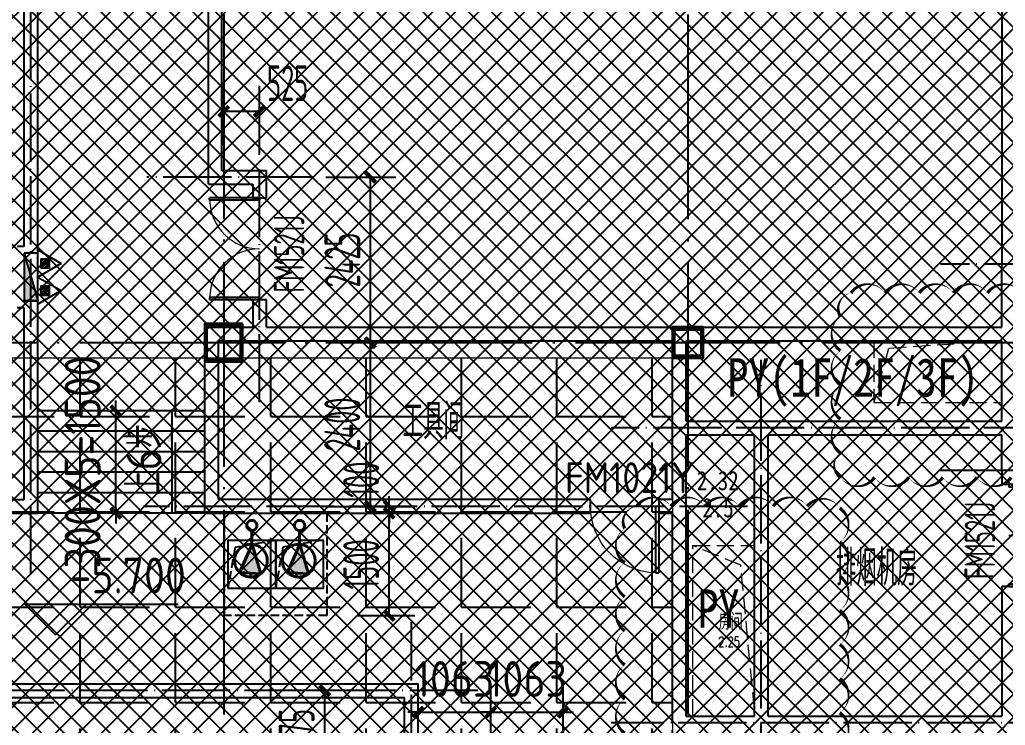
# Model space of a CAD drawing. Extents: x -473190 to 2138458, y -81875 to 2633646.
# Drawn here: x -23486 to -9048, y 113201 to 123544 of the extents above; entities that cross this region are included whole.
import ezdxf

# ---------------------------------------------------------------- set-up
doc = ezdxf.new("R2010")
doc.units = 0
doc.header["$LTSCALE"] = 1000
for name, pattern in [('DASH', [0.35, 0.25, -0.1]), ('DOTE', [2.42, 2, -0.2, 0.02, -0.2]), ('排水', [1.1, 1, -0.1])]:
    doc.linetypes.add(name, pattern=pattern)
for name, color, linetype in [('A-COLUMN', 2, 'Continuous'), ('A-ROOM_NAME', 23, 'Continuous'), ('A-STAIR', 3, 'Continuous'), ('A-WALL', 2, 'Continuous'), ('DIM_ELEV', 3, 'Continuous'), ('DIM_SYMB', 3, 'Continuous'), ('DOOR_FIRE', 4, 'Continuous'), ('DOOR_FIRE_TEXT', 7, 'Continuous'), ('DOTE', 1, 'DOTE'), ('PUB_DIM', 3, 'Continuous'), ('PUB_TEXT', 7, 'Continuous'), ('SPACE', 7, 'Continuous'), ('W-EQUIP_消火栓', 7, 'Continuous'), ('W-EQUIP_灭火器', 7, 'Continuous'), ('WINDOW', 4, 'Continuous'), ('WINDOW_TEXT', 7, 'Continuous'), ('排水', 4, 'Continuous'), ('索引线', 252, 'Continuous'), ('集水坑', 4, 'Continuous'), ('雨棚投影', 147, 'Continuous')]:
    doc.layers.add(name, color=color, linetype=linetype)
for name, color, linetype, lineweight in [('GPS-污水', 2, '排水', 40), ('HOLE', 52, 'Continuous', 15), ('钢柱', 51, 'Continuous', 35)]:
    doc.layers.add(name, color=color, linetype=linetype, lineweight=lineweight)
doc.styles.add('8B2_01', font='simhei.ttf', dxfattribs={"width": 0.8})
doc.styles.add('8B2_02', font='tssdeng.shx', dxfattribs={"width": 0.6, "bigfont": 'TSSDCHN.shx'})
doc.styles.add('_TCH_DIM_T3', font='tssdeng.shx', dxfattribs={"width": 0.564706, "bigfont": '@@@tssdchn.shx'})
doc.styles.add('_TCH_SPACE', font='SIMPLEX', dxfattribs={"height": 5, "bigfont": 'GBCBIG'})
doc.styles.add('_TCH_WINDOW', font='tssdeng.shx', dxfattribs={"width": 0.8, "height": 3.5, "bigfont": 'tssdchn.shx'})
doc.styles.get("Standard").update_dxf_attribs({"font": 'gbenor.shx', "bigfont": 'gbcbig.shx'})
doc.styles.add('STANDARD_T3', font='gbenor.shx', dxfattribs={"bigfont": 'gbcbig.shx'})
doc.dimstyles.new('_TCH_ARCH&&150', dxfattribs={"dimtxt": 525, "dimasz": 150, "dimexe": 375, "dimexo": 450, "dimgap": 150, "dimtad": 1, "dimdec": 0, "dimzin": 0, "dimdsep": 46, "dimtxsty": '_TCH_DIM_T3', "dimblk": 'ARCHTICK', "dimcen": 0.09, "dimclrt": 7, "dimazin": 2, "dimtfac": 1, "dimtdec": 0, "dimtix": 1, "dimtmove": 2, "dimatfit": 3, "dimfxl": 0, "dimtolj": 1, "dimtzin": 0, "dimarcsym": 0})
doc.dimstyles.new('STANDARD&&150', dxfattribs={"dimtxt": 525, "dimasz": 150, "dimexe": 375, "dimexo": 450, "dimgap": 225, "dimtad": 1, "dimdec": 0, "dimzin": 0, "dimdsep": 46, "dimtxsty": 'STANDARD_T3', "dimblk": 'ARCHTICK', "dimcen": 0.09, "dimadec": 0, "dimazin": 0, "dimtfac": 1, "dimtdec": 0, "dimtix": 1, "dimtmove": 2, "dimatfit": 3, "dimfxl": 0, "dimtolj": 1, "dimtzin": 0, "dimarcsym": 0})

# ---------------------------------------------------------------- blocks, each defined once
blk = doc.blocks.new('$SB01_1')
h = blk.add_hatch(color=256)
h.dxf.hatch_style = 1
h.paths.add_polyline_path([(-0.381, -0.323), (0.5, 0), (-0.381, 0.323)])
h.paths.add_polyline_path([(0, 0), (0.002, 0), (0.002, 0.001), (0, 0.001)], flags=24)
h.paths.add_polyline_path([(0, -0.002), (0.003, -0.002), (0.003, -0.001), (0, -0.001)], flags=24)
h.paths.add_polyline_path([(0, -0.003), (0.003, -0.003), (0.003, -0.002), (0, -0.002)], flags=24)
for p, q in [((0.5, 0), (-0.381, 0.323)), ((-0.381, 0.323), (-0.381, -0.323)), ((0.5, 0), (-0.381, -0.323))]:
    blk.add_line(p, q)
blk.add_circle((0, 0), 0.5)
at = {"flags": 1}
for tag, p in [('UNIT', (0, 0)), ('SPEC', (0, -0.002)), ('WHAT', (0, -0.003))]:
    blk.add_attdef(tag, p, '', height=0.001, dxfattribs=at)
blk = doc.blocks.new('人防集水坑')
at = {"layer": 'GPS-污水', "linetype": '排水'}
for p, q in [((307486, 701151), (307284, 701151)), ((307486, 700451), (307284, 700451))]:
    blk.add_line(p, q, dxfattribs=at)
for centre in [(307561, 701151), (307561, 700451)]:
    blk.add_circle(centre, 75, dxfattribs=at)
at = {"layer": '集水坑', "linetype": 'DASH', "ltscale": 0.5}
blk.add_lwpolyline([(306241, 700051), (306241, 701551), (307741, 701551), (307741, 700051)], close=True, dxfattribs=at)
at = {"layer": '集水坑', "linetype": 'Continuous', "ltscale": 0.5}
for points in [[(306641, 701501), (306641, 700801), (307341, 700801), (307341, 701501)], [(306641, 700801), (306641, 700101), (307341, 700101), (307341, 700801)]]:
    blk.add_lwpolyline(points, close=True, dxfattribs=at)
at = {"layer": '集水坑', "linetype": 'DASH', "ltscale": 0.5}
for points in [[(307341, 700801), (307237, 701397), (306641, 701501)], [(307347, 700101), (307243, 700697), (306647, 700801)]]:
    blk.add_lwpolyline(points, dxfattribs=at)
at = {"layer": 'GPS-污水', "linetype": '排水', "xscale": -480.0000000000002, "yscale": 480.0000000000002, "zscale": 480.0000000000002, "rotation": 176.2535374729293}
for p in [(307045, 701164, 0), (307045, 700464, 0)]:
    blk.add_blockref('$SB01_1', p, dxfattribs=at)
blk = doc.blocks.new('_ArchTick')
at = {"color": 0, "linetype": 'ByBlock', "const_width": 0.4}
blk.add_lwpolyline([(-0.5, -0.5), (0.5, 0.5)], dxfattribs=at)
blk = doc.blocks.new('*D5316')
at = {"layer": 'Defpoints', "color": 0, "transparency": 16777216}
for p in [(70496, -70918), (71409, -70918), (70496, -72418)]:
    blk.add_point(p, dxfattribs=at)
at = {"layer": 'PUB_DIM', "color": 0, "lineweight": -2, "transparency": 16777216}
for p, q in [((70946, -70918), (71784, -70918)), ((71409, -72418), (71409, -70918)), ((70946, -72418), (71784, -72418))]:
    blk.add_line(p, q, dxfattribs=at)
at = {"layer": 'PUB_DIM', "color": 0, "lineweight": -2, "transparency": 16777216, "xscale": 150, "yscale": 150, "zscale": 150}
for p, rotation in [((71409, -70918), 90), ((71409, -72418), 270)]:
    blk.add_blockref('_ArchTick', p, dxfattribs=dict(at, rotation=rotation))
at = {"layer": 'PUB_DIM', "color": 7, "transparency": 16777216, "insert": (70997, -71668), "char_height": 525, "attachment_point": 5, "rotation": 90, "style": '_TCH_DIM_T3'}
blk.add_mtext('\\A1;1500', dxfattribs=at)
blk = doc.blocks.new('*D5317')
at = {"layer": 'Defpoints', "color": 0, "transparency": 16777216}
for p in [(70496, -70818), (71409, -70818), (70496, -70918)]:
    blk.add_point(p, dxfattribs=at)
at = {"layer": 'PUB_DIM', "color": 0, "lineweight": -2, "transparency": 16777216}
for p, q in [((71409, -70818), (71409, -70668)), ((70946, -70818), (71784, -70818)), ((71409, -70918), (71409, -70818)), ((70946, -70918), (71784, -70918)), ((71409, -70918), (71409, -71068))]:
    blk.add_line(p, q, dxfattribs=at)
at = {"layer": 'PUB_DIM', "color": 0, "lineweight": -2, "transparency": 16777216, "xscale": 150, "yscale": 150, "zscale": 150}
for p, rotation in [((71409, -70818), 270), ((71409, -70918), 90)]:
    blk.add_blockref('_ArchTick', p, dxfattribs=dict(at, rotation=rotation))
at = {"layer": 'PUB_DIM', "color": 7, "transparency": 16777216, "insert": (70997, -70426), "char_height": 525, "attachment_point": 5, "rotation": 90, "style": '_TCH_DIM_T3'}
blk.add_mtext('\\A1;100', dxfattribs=at)
blk = doc.blocks.new('A$C00330F2E')
at = {"layer": '钢柱', "color": 4, "lineweight": 35}
for points in [[(33925, -36050), (33375, -36050), (33375, -36600), (33925, -36600)], [(33895, -36570), (33405, -36570), (33405, -36080), (33895, -36080)], [(40675, -36100), (40225, -36100), (40225, -36550), (40675, -36550)], [(40645, -36520), (40255, -36520), (40255, -36130), (40645, -36130)]]:
    blk.add_lwpolyline(points, close=True, dxfattribs=at)
blk = doc.blocks.new('A$C4F5A101F')
at = {"layer": 'DOTE', "color": 16, "linetype": 'DOTE', "ltscale": 1.5}
for p, q in [((-223139.7, 16373.7), (-223139.7, -213765.2)), ((-216339.7, 16373.7), (-216339.7, -213765.2)), ((-297848.4, -39257.4), (-173939.7, -39257.4))]:
    blk.add_line(p, q, dxfattribs=at)
blk = doc.blocks.new('*D5499')
at = {"layer": 'Defpoints', "color": 0, "transparency": 16777216}
for p in [(35573, -19875), (36674, -19875), (35573, -22300)]:
    blk.add_point(p, dxfattribs=at)
at = {"layer": 'PUB_DIM', "color": 0, "lineweight": -2, "transparency": 16777216}
for p, q in [((36023, -19875), (37049, -19875)), ((36674, -22300), (36674, -19875)), ((36023, -22300), (37049, -22300))]:
    blk.add_line(p, q, dxfattribs=at)
at = {"layer": 'PUB_DIM', "color": 0, "lineweight": -2, "transparency": 16777216, "xscale": 150, "yscale": 150, "zscale": 150}
for p, rotation in [((36674, -19875), 90), ((36674, -22300), 270)]:
    blk.add_blockref('_ArchTick', p, dxfattribs=dict(at, rotation=rotation))
at = {"layer": 'PUB_DIM', "color": 7, "transparency": 16777216, "insert": (36262, -21088), "char_height": 525, "attachment_point": 5, "rotation": 90, "style": '_TCH_DIM_T3'}
blk.add_mtext('\\A1;2425', dxfattribs=at)
blk = doc.blocks.new('*D5500')
at = {"layer": 'Defpoints', "color": 0, "transparency": 16777216}
for p in [(35573, -22300), (36674, -22300), (35573, -24700)]:
    blk.add_point(p, dxfattribs=at)
at = {"layer": 'PUB_DIM', "color": 0, "lineweight": -2, "transparency": 16777216}
for p, q in [((36023, -22300), (37049, -22300)), ((36674, -24700), (36674, -22300)), ((36023, -24700), (37049, -24700))]:
    blk.add_line(p, q, dxfattribs=at)
at = {"layer": 'PUB_DIM', "color": 0, "lineweight": -2, "transparency": 16777216, "xscale": 150, "yscale": 150, "zscale": 150}
for p, rotation in [((36674, -22300), 90), ((36674, -24700), 270)]:
    blk.add_blockref('_ArchTick', p, dxfattribs=dict(at, rotation=rotation))
at = {"layer": 'PUB_DIM', "color": 7, "transparency": 16777216, "insert": (36262, -23500), "char_height": 525, "attachment_point": 5, "rotation": 90, "style": '_TCH_DIM_T3'}
blk.add_mtext('\\A1;2400', dxfattribs=at)
blk = doc.blocks.new('*D5501')
at = {"layer": 'Defpoints', "color": 0, "transparency": 16777216}
for p in [(35050, -18909), (34525, -19863), (35050, -19863)]:
    blk.add_point(p, dxfattribs=at)
at = {"layer": 'PUB_DIM', "color": 0, "lineweight": -2, "transparency": 16777216}
for p, q in [((34525, -19413), (34525, -18534)), ((35050, -19413), (35050, -18534)), ((34525, -18909), (35050, -18909))]:
    blk.add_line(p, q, dxfattribs=at)
at = {"layer": 'PUB_DIM', "color": 0, "lineweight": -2, "transparency": 16777216, "xscale": 150, "yscale": 150, "zscale": 150, "rotation": 180}
blk.add_blockref('_ArchTick', (34525, -18909), dxfattribs=at)
at = {"layer": 'PUB_DIM', "color": 0, "lineweight": -2, "transparency": 16777216, "xscale": 150, "yscale": 150, "zscale": 150}
blk.add_blockref('_ArchTick', (35050, -18909), dxfattribs=at)
at = {"layer": 'PUB_DIM', "color": 7, "transparency": 16777216, "insert": (35462, -18497), "char_height": 525, "attachment_point": 5, "style": '_TCH_DIM_T3'}
blk.add_mtext('\\A1;525', dxfattribs=at)
blk = doc.blocks.new('*D5506')
at = {"layer": 'Defpoints', "color": 0, "transparency": 16777216}
for p in [(36005, -27400), (36991, -27400), (36991, -28675)]:
    blk.add_point(p, dxfattribs=at)
at = {"layer": 'PUB_DIM', "color": 0, "lineweight": -2, "transparency": 16777216}
for p, q in [((36541, -27400), (35630, -27400)), ((36005, -28675), (36005, -27400)), ((36541, -28675), (35630, -28675))]:
    blk.add_line(p, q, dxfattribs=at)
at = {"layer": 'PUB_DIM', "color": 0, "lineweight": -2, "transparency": 16777216, "xscale": 150, "yscale": 150, "zscale": 150}
for p, rotation in [((36005, -27400), 90), ((36005, -28675), 270)]:
    blk.add_blockref('_ArchTick', p, dxfattribs=dict(at, rotation=rotation))
at = {"layer": 'PUB_DIM', "color": 7, "transparency": 16777216, "insert": (35593, -28038), "char_height": 525, "attachment_point": 5, "rotation": 90, "style": '_TCH_DIM_T3'}
blk.add_mtext('\\A1;1275', dxfattribs=at)
blk = doc.blocks.new('$TwtSys$00000434')
for p, q in [((-0.5, 0.5), (-0.5, -0.5)), ((-0.5, -0.5), (0.5, 0.5)), ((0.5, 0.5), (-0.5, 0.5)), ((0.5, -0.5), (0.5, 0.5)), ((-0.5, -0.5), (0.5, -0.5))]:
    blk.add_line(p, q)
blk.add_solid([(0.5, -0.5), (0.5, 0.5), (-0.5, -0.5)])
blk = doc.blocks.new('$TwtSys$00000546')
h = blk.add_hatch()
h.set_pattern_fill('ANSI31', color=256, scale=200, style=0)
h.set_pattern_definition([(45, (-38543.802, -6670.83), (-17.67767, 17.67767), [])])
h.paths.add_polyline_path([(-65, 174), (65, 174), (65, 44), (-65, 44)])
for points in [[(0, 344), (-198, 0), (198, 0)], [(-65, 174), (65, 174), (65, 44), (-65, 44)]]:
    blk.add_lwpolyline(points, close=True)
blk = doc.blocks.new('zzzzzzzzzzzzzzzz')
at = {"layer": 'A-COLUMN'}
for p, q in [((-38134, -210985), (-38684, -210985)), ((-38684, -210985), (-38684, -211535)), ((-38134, -211535), (-38134, -210985)), ((-31384, -211035), (-31834, -211035)), ((-31834, -211035), (-31834, -211485)), ((-31384, -211485), (-31384, -211035)), ((-31834, -211485), (-31384, -211485)), ((-38684, -211535), (-38134, -211535))]:
    blk.add_line(p, q, dxfattribs=at)
blk.add_blockref('A$C00330F2E', (-72059, -174935))
blk = doc.blocks.new('A$C11751E51')
for points in [[(-75442.4, 91479.7, 0, 50, 0.5205671), (-75942.4, 91479.7, 0, 50, 0.5205671), (-76442.4, 91479.7, 0, 50, 0.5205671), (-76942.4, 91479.7, 0, 50, 0.5205671), (-77442.4, 91479.7, 0, 50, 0.5205671), (-77942.4, 91479.7, 0, 50, 0.5205671), (-78096.6, 91133.9, 0, 50, 0.5205671), (-78096.6, 90633.9, 0, 50, 0.5205671), (-78096.6, 90133.9, 0, 50, 0.5205671), (-78096.6, 89633.9, 0, 50, 0.5205671), (-78096.6, 89133.9, 0, 50, 0.5205671), (-78096.6, 88777.4, 0, 50, 0.5205671), (-77596.6, 88777.4, 0, 50, 0.5205671), (-77096.6, 88777.4, 0, 50, 0.5205671), (-76596.6, 88777.4, 0, 50, 0.5205671), (-76096.6, 88777.4, 0, 50, 0.5205671), (-75596.6, 88777.4, 0, 50, 0.5205671)], [(-78106.5, 84827.4, 0, 50, 0.5205671), (-78106.5, 85327.4, 0, 50, 0.5205671), (-78106.5, 85827.4, 0, 50, 0.5205671), (-78106.5, 86327.4, 0, 50, 0.5205671), (-78106.5, 86827.4, 0, 50, 0.5205671), (-78106.5, 87327.4, 0, 50, 0.5205671), (-78106.5, 87827.4, 0, 50, 0.5205671), (-78106.5, 88327.4, 0, 50, 0.5205671), (-78581.5, 88352.4, 0, 50, 0.5205671), (-79081.5, 88352.4, 0, 50, 0.5205671), (-79581.5, 88352.4, 0, 50, 0.5205671), (-80081.5, 88352.4, 0, 50, 0.5205671), (-80581.5, 88352.4, 0, 50, 0.5205671), (-81081.5, 88352.4, 0, 50, 0.5205671), (-81256.5, 88027.4, 0, 50, 0.5205671), (-81256.5, 87527.4, 0, 50, 0.5205671), (-81256.5, 87027.4, 0, 50, 0.5205671), (-81256.5, 86527.4, 0, 50, 0.5205671), (-81256.5, 86027.4, 0, 50, 0.5205671), (-81256.5, 85527.4, 0, 50, 0.5205671), (-81256.5, 85027.4, 0, 50, 0.5205671)]]:
    blk.add_lwpolyline(points, format="xyseb")
at = {"layer": 'HOLE', "linetype": 'DASH'}
for points in [[(-77606.5, 89877.4), (-75731.5, 89877.4), (-75731.5, 90777.4), (-77606.5, 90777.4)], [(-75731.5, 90777.4), (-77392, 90667.7), (-77606.5, 89877.4)], [(-77606.5, 90777.4), (-77606.5, 89877.4)], [(-79357.7, 85377.4), (-79555.6, 87489.3), (-80256.5, 87777.4)]]:
    blk.add_lwpolyline(points, dxfattribs=at)
blk.add_lwpolyline([(-79356.5, 87777.4), (-79357.7, 85277.4), (-80257.7, 85277.4), (-80256.5, 87777.4)], close=True, dxfattribs=at)
at = {"layer": 'SPACE', "style": '_TCH_SPACE'}
blk.add_text('房间', height=241.13, dxfattribs=at).set_placement((-79877.5, 86542))
at = {"layer": 'SPACE', "style": '_TCH_SPACE', "width": 0.705882}
blk.add_text('2.25', height=148.75, dxfattribs=at).set_placement((-79884.6, 86292.6))
blk = doc.blocks.new('ADFASDF')
h = blk.add_hatch()
h.set_pattern_fill('ANSI37', color=8, scale=150)
h.set_pattern_definition([(45, (0, 0), (-168.3798, 168.3798), []), (135, (0, 0), (-168.3798, -168.3798), [])])
h.paths.add_polyline_path([(521397, 239186), (521397, 224886), (539697, 224886), (539697, 169261), (524947, 169261), (524947, 171211), (527822, 171211), (527922, 176611), (501318, 176611), (501125, 109884), (530547, 109887), (530547, 107449), (538188, 100503), (536147, 98236), (540086, 94690), (517812, 69953), (517812, 59790), (482108, 20136), (405247, 20136), (405247, 26086), (391997, 40436), (391997, 64736), (399997, 64738), (399997, 239186), (409022, 239186)])
blk = doc.blocks.new('*D3538')
at = {"layer": 'Defpoints', "color": 0, "transparency": 16777216}
for p in [(-16585, 113392), (-17648, 112080), (-16585, 112080)]:
    blk.add_point(p, dxfattribs=at)
at = {"layer": 'PUB_DIM', "color": 0, "lineweight": -2, "transparency": 16777216}
for p, q in [((-17648, 112530), (-17648, 113767)), ((-16585, 112530), (-16585, 113767)), ((-17648, 113392), (-17798, 113392)), ((-17648, 113392), (-16585, 113392)), ((-16585, 113392), (-16435, 113392))]:
    blk.add_line(p, q, dxfattribs=at)
at = {"layer": 'PUB_DIM', "color": 0, "lineweight": -2, "transparency": 16777216, "xscale": 150, "yscale": 150, "zscale": 150}
blk.add_blockref('_ArchTick', (-17648, 113392), dxfattribs=at)
at = {"layer": 'PUB_DIM', "color": 0, "lineweight": -2, "transparency": 16777216, "xscale": 150, "yscale": 150, "zscale": 150, "rotation": 180}
blk.add_blockref('_ArchTick', (-16585, 113392), dxfattribs=at)
at = {"layer": 'PUB_DIM', "color": 0, "transparency": 16777216, "insert": (-17116, 113880), "char_height": 525, "attachment_point": 5, "style": 'STANDARD_T3'}
blk.add_mtext('\\A1;1063', dxfattribs=at)
blk = doc.blocks.new('*D3539')
at = {"layer": 'Defpoints', "color": 0, "transparency": 16777216}
for p in [(-15523, 113392), (-16585, 112080), (-15523, 112080)]:
    blk.add_point(p, dxfattribs=at)
at = {"layer": 'PUB_DIM', "color": 0, "lineweight": -2, "transparency": 16777216}
for p, q in [((-16585, 112530), (-16585, 113767)), ((-15523, 112530), (-15523, 113767)), ((-16585, 113392), (-16735, 113392)), ((-16585, 113392), (-15523, 113392)), ((-15523, 113392), (-15373, 113392))]:
    blk.add_line(p, q, dxfattribs=at)
at = {"layer": 'PUB_DIM', "color": 0, "lineweight": -2, "transparency": 16777216, "xscale": 150, "yscale": 150, "zscale": 150}
blk.add_blockref('_ArchTick', (-16585, 113392), dxfattribs=at)
at = {"layer": 'PUB_DIM', "color": 0, "lineweight": -2, "transparency": 16777216, "xscale": 150, "yscale": 150, "zscale": 150, "rotation": 180}
blk.add_blockref('_ArchTick', (-15523, 113392), dxfattribs=at)
at = {"layer": 'PUB_DIM', "color": 0, "transparency": 16777216, "insert": (-16054, 113880), "char_height": 525, "attachment_point": 5, "style": 'STANDARD_T3'}
blk.add_mtext('\\A1;1063', dxfattribs=at)
blk = doc.blocks.new('*D3551')
at = {"layer": 'Defpoints', "color": 0, "transparency": 16777216}
for p in [(-22077, 117811), (-21117, 117811), (-21117, 116311)]:
    blk.add_point(p, dxfattribs=at)
at = {"layer": 'PUB_DIM', "color": 0, "lineweight": -2, "transparency": 16777216}
for p, q in [((-22077, 117811), (-22077, 117961)), ((-21567, 117811), (-22452, 117811)), ((-22077, 116311), (-22077, 117811)), ((-21567, 116311), (-22452, 116311)), ((-22077, 116311), (-22077, 116161))]:
    blk.add_line(p, q, dxfattribs=at)
at = {"layer": 'PUB_DIM', "color": 0, "lineweight": -2, "transparency": 16777216, "xscale": 150, "yscale": 150, "zscale": 150}
for p, rotation in [((-22077, 117811), 270), ((-22077, 116311), 90)]:
    blk.add_blockref('_ArchTick', p, dxfattribs=dict(at, rotation=rotation))
at = {"layer": 'PUB_DIM', "color": 0, "transparency": 16777216, "insert": (-22564, 117061), "char_height": 525, "attachment_point": 5, "rotation": 90, "style": 'STANDARD_T3'}
blk.add_mtext('\\A1;300X5=1500', dxfattribs=at)
blk = doc.blocks.new('$DorLib2D$00000002')
for p, q in [((-0.5, 0), (-0.5, 0.4875)), ((-0.475, 0.4875), (-0.5, 0.4875)), ((-0.475, 0), (-0.475, 0.4875)), ((0.475, 0), (0.475, 0.4875)), ((0.475, 0.4875), (0.5, 0.4875)), ((0.5, 0), (0.5, 0.4875)), ((-0.5, 0), (-0.475, 0)), ((0.5, 0), (0.475, 0))]:
    blk.add_line(p, q)
at = {"lineweight": 13}
for centre, start, end in [((-0.4875, 0), 0, 88.53072), ((0.4875, 0), 91.46928, 180)]:
    blk.add_arc(centre, 0.4875, start, end, dxfattribs=at)
blk = doc.blocks.new('$DorLib2D$00000001')
for p, q in [((0.45, 0.975), (0.5, 0.975)), ((0.45, 0), (0.45, 0.975)), ((0.5, 0), (0.5, 0.975)), ((0.5, 0), (0.45, 0))]:
    blk.add_line(p, q)
at = {"lineweight": 13}
blk.add_arc((0.475, 0), 0.975, 91.4693, 180, dxfattribs=at)
blk = doc.blocks.new('A$C3672542B')
at = {"layer": '排水', "color": 3, "linetype": 'DASH'}
for points in [[(68111.3, -73302.8, 0, 0, 0), (68467.2, -72946.8, 160, 0, 0), (68891.5, -72522.6, 0, 0, 0)], [(71380.4, -73302.8, 0, 0, 0), (71024.5, -72946.8, 160, 0, 0), (70600.2, -72522.6, 0, 0, 0)]]:
    blk.add_lwpolyline(points, format="xyseb", dxfattribs=at)
at = {"layer": '集水坑', "linetype": 'Continuous', "rotation": 90}
blk.add_blockref('人防集水坑', (770546.6, -378659.3), dxfattribs=at)
at = {"layer": 'PUB_DIM'}
dim = blk.add_linear_dim(base=(71409.2, -70818.2), p1=(70495.9, -70918.2), p2=(70495.9, -70818.2), angle=90, dimstyle='_TCH_ARCH&&150', dxfattribs=at)
dim.commit()
dim.dimension.update_dxf_attribs({"geometry": '*D5317', "text_midpoint": (70996.7, -70425.9), "dimtype": 161})
dim = blk.add_aligned_dim(p1=(70495.9, -72418.2), p2=(70495.9, -70918.2), distance=-913.3, dimstyle='_TCH_ARCH&&150', dxfattribs=at)
dim.commit()
dim.dimension.update_dxf_attribs({"geometry": '*D5316', "text_midpoint": (70996.7, -71668.2)})
blk = doc.blocks.new('A$C2B5B1B2C')
at = {"layer": 'DOTE', "linetype": 'DOTE', "ltscale": 0.5}
for p, q in [((31700, -25700), (31700, -3500)), ((35050, -23175), (35050, -18875)), ((35850, -19875), (33400, -19875)), ((51500, -21150), (45025, -21150)), ((42399.6, -28875), (42399.6, -22550)), ((51500, -23550), (40200, -23550)), ((42200, -24700), (33350, -24700)), ((37275, -29675), (37275, -26400)), ((38250, -27400), (18014.5, -27400)), ((47025, -27875), (40200, -27875))]:
    blk.add_line(p, q, dxfattribs=at)
at = {"layer": 'DOTE'}
blk.add_line((51500, -24175), (45025, -24175), dxfattribs=at)
at = {"layer": 'PUB_DIM'}
dim = blk.add_linear_dim(base=(35050, -18909.3), p1=(34525, -19863.4), p2=(35050, -19863.4), angle=0, dimstyle='_TCH_ARCH&&150', dxfattribs=at)
dim.commit()
dim.dimension.update_dxf_attribs({"geometry": '*D5501', "text_midpoint": (35461.7, -18496.8), "dimtype": 161})
for p1, p2, distance, picture, middle in [((35573.5, -22300), (35573.5, -19875), -1100.6, '*D5499', (36261.6, -21087.5)), ((35573.5, -24700), (35573.5, -22300), -1100.6, '*D5500', (36261.6, -23500)), ((36991.2, -28675), (36991.2, -27400), 985.9, '*D5506', (35592.8, -28037.5))]:
    dim = blk.add_aligned_dim(p1=p1, p2=p2, distance=distance, dimstyle='_TCH_ARCH&&150', dxfattribs=at)
    dim.commit()
    dim.dimension.update_dxf_attribs({"geometry": picture, "text_midpoint": middle})

msp = doc.modelspace()

# ---------------------------------------------------------------- hatches: boundary and pattern name
h = msp.add_hatch()
h.set_pattern_fill('ANGLE', color=252, scale=400)
h.set_pattern_definition([(0, (17910.9, 330071), (0, 1397), [1016, -381]), (90, (17910.9, 330071), (-1397, 9e-14), [1016, -381])])
h.paths.add_polyline_path([(-13922.7, 101035.6), (-36072.7, 101035.6), (-36072.7, 118585.6), (-13922.7, 118585.6)])
at = {"layer": 'DIM_SYMB'}
msp.add_hatch(color=256, dxfattribs=at).paths.add_polyline_path([(-21253.2, 117810.6), (-21253.2, 117360.6), (-21313.2, 117360.6)])

# ---------------------------------------------------------------- linework, layer by layer
at = {"layer": 'A-STAIR'}
for points in [[(-20772.7, 117810.6), (-23222.7, 117810.6)], [(-20772.7, 117510.6), (-23222.7, 117510.6)], [(-20772.7, 117210.6), (-23222.7, 117210.6)], [(-20772.7, 116910.6), (-23222.7, 116910.6)], [(-20772.7, 116610.6), (-23222.7, 116610.6)], [(-20772.7, 116310.6), (-23222.7, 116310.6)]]:
    msp.add_lwpolyline(points, dxfattribs=at)
at = {"layer": 'A-WALL'}
for p, q in [((-23422.7, 120222.2), (-23422.7, 133810.6)), ((-23222.7, 120122.2), (-23222.7, 133710.6)), ((-9097.8, 131410.6), (-9097.8, 119935.6)), ((-20722.7, 121135.6), (-20722.7, 127860.6)), ((-20522.7, 121335.6), (-20522.7, 127860.6)), ((-20522.7, 121335.6), (-19872.7, 121335.6)), ((-19872.7, 120935.6), (-19872.7, 121335.6)), ((-20722.7, 121135.6), (-20072.7, 121135.6)), ((-20072.7, 121135.6), (-20072.7, 120935.6)), ((-20072.7, 120935.6), (-19872.7, 120935.6)), ((-23422.7, 120222.2), (-23522.7, 120222.2)), ((-23422.7, 120122.2), (-23422.7, 119422.2)), ((-23222.7, 120122.2), (-23422.7, 120122.2)), ((-9097.8, 119035.6), (-9097.8, 119935.6)), ((-23222.7, 119422.2), (-23422.7, 119422.2)), ((-23222.7, 116310.6), (-23222.7, 119422.2)), ((-19872.7, 119435.6), (-20072.7, 119435.6)), ((-20072.7, 119435.6), (-20072.7, 119035.6)), ((-19872.7, 119035.6), (-19872.7, 119435.6)), ((-23422.7, 119322.2), (-23522.7, 119322.2)), ((-23422.7, 116510.6), (-23422.7, 119322.2)), ((-20772.7, 119035.6), (-20072.7, 119035.6)), ((-20772.7, 116310.6), (-20772.7, 119035.6)), ((-19872.7, 119035.6), (-13822.7, 119035.6)), ((-13822.7, 119035.6), (-9097.8, 119035.6)), ((-20572.7, 118835.6), (-19972.7, 118835.6)), ((-20572.7, 116510.6), (-20572.7, 118835.6)), ((-19972.7, 118835.6), (-13922.7, 118835.6)), ((-13922.7, 117560.6), (-13922.7, 118835.6)), ((-13722.7, 117660.6), (-13722.7, 118835.6)), ((-13722.7, 118835.6), (-9097.8, 118835.6)), ((-9097.8, 117660.6), (-9097.8, 118835.6)), ((-13922.7, 116510.6), (-13922.7, 117560.6)), ((-13722.7, 117660.6), (-12623.1, 117660.6)), ((-12623.1, 117660.6), (-9097.8, 117660.6)), ((-13722.7, 117460.6), (-12723.1, 117460.6)), ((-13722.7, 116410.6), (-13722.7, 117460.6)), ((-12723.1, 113335.6), (-12723.1, 117460.6)), ((-12523.1, 117460.6), (-9097.8, 117460.6)), ((-12523.1, 113335.6), (-12523.1, 117460.6)), ((-9097.8, 116935.6), (-9097.8, 117460.6)), ((-9097.8, 116935.6), (-9097.8, 116735.6)), ((-9097.8, 116735.6), (-8897.8, 116735.6)), ((-40222.7, 116510.6), (-23422.7, 116510.6)), ((-15122.7, 116510.6), (-20572.7, 116510.6)), ((-15122.7, 116310.6), (-15122.7, 116510.6)), ((-13922.7, 116510.6), (-14122.7, 116510.6)), ((-14122.7, 116510.6), (-14122.7, 116310.6)), ((-13722.7, 113335.6), (-13722.7, 116410.6)), ((-40422.7, 116310.6), (-23222.7, 116310.6)), ((-20772.7, 116310.6), (-15122.7, 116310.6)), ((-14122.7, 116310.6), (-13922.7, 116310.6)), ((-13922.7, 113235.6), (-13922.7, 116310.6)), ((-8897.8, 115235.6), (-9097.8, 115235.6)), ((-9097.8, 115235.6), (-9097.8, 113335.6)), ((-25297.7, 113810.6), (-17647.7, 113810.6)), ((-17647.7, 112535.6), (-17647.7, 113810.6)), ((-25097.7, 113610.6), (-17847.7, 113610.6)), ((-17847.7, 112335.6), (-17847.7, 113610.6)), ((-13722.7, 113335.6), (-12723.1, 113335.6)), ((-12523.1, 113335.6), (-9097.8, 113335.6))]:
    msp.add_line(p, q, dxfattribs=at)
at = {"layer": 'A-WALL', "linetype": 'DASH'}
msp.add_line((-13922.7, 112535.6), (-13922.7, 113235.6), dxfattribs=at)
at = {"layer": 'DIM_ELEV'}
for p, q in [((-22959.6, 114527.4), (-23409.6, 114977.4)), ((-23409.6, 114977.4), (-21163.6, 114977.4)), ((-22959.6, 114527.4), (-22509.6, 114977.4))]:
    msp.add_line(p, q, dxfattribs=at)
at = {"layer": 'DIM_SYMB'}
msp.add_lwpolyline([(-21253.2, 116310.6), (-21253.2, 117810.6)], dxfattribs=at)
at = {"layer": '索引线', "linetype": 'DASH', "const_width": 20}
msp.add_lwpolyline([(-13922.7, 101035.6), (-36072.7, 101035.6), (-36072.7, 118585.6), (-13922.7, 118585.6)], close=True, dxfattribs=at)

# ---------------------------------------------------------------- block references
for name, p in [('A$C11751E51', (66633.7, 28058.1)), ('A$C3672542B', (-89481.4, 187228.8)), ('ADFASDF', (-477545, -71625.7)), ('A$C2B5B1B2C', (-55022.7, 141110.6)), ('A$C00330F2E', (-54147.7, 155135.6))]:
    msp.add_blockref(name, p)
at = {"layer": 'DOOR_FIRE'}
ref = msp.add_blockref('$DorLib2D$00000002', (-19972.7, 120185.6), dxfattribs=dict(at, xscale=1500, yscale=1500, zscale=200, rotation=90))
ref.add_attrib('A', 'FM1521J', (-19316.6, 119545.9), dxfattribs={"layer": 'DOOR_FIRE_TEXT', "height": 446.25, "rotation": 90, "style": '_TCH_WINDOW', "width": 0.564706})
ref = msp.add_blockref('$DorLib2D$00000002', (-8997.8, 115985.6), dxfattribs=dict(at, xscale=1500, yscale=-1500, zscale=200, rotation=90))
ref.add_attrib('A', 'FM1521J', (-9197.8, 115345.9), dxfattribs={"layer": 'DOOR_FIRE_TEXT', "height": 446.25, "rotation": 90, "style": '_TCH_WINDOW', "width": 0.564706})
at = {"layer": 'W-EQUIP_消火栓', "xscale": 700, "yscale": 200, "zscale": 700, "rotation": 270}
msp.add_blockref('$TwtSys$00000434', (-23322.7, 119772.2), dxfattribs=at)
at = {"layer": 'W-EQUIP_灭火器', "xscale": -1, "rotation": 270}
for p in [(-23222.7, 119970.6), (-23222.7, 119573.8)]:
    msp.add_blockref('$TwtSys$00000546', p, dxfattribs=at)
at = {"layer": 'WINDOW'}
ref = msp.add_blockref('$DorLib2D$00000001', (-14622.7, 116410.6), dxfattribs=dict(at, xscale=1000, yscale=-1000, zscale=1000))
ref.add_attrib('A', 'FM1021Y', (-15498.6, 116606.5), dxfattribs={"layer": 'WINDOW_TEXT', "height": 450})
at = {"layer": '索引线', "color": 0}
msp.add_blockref('zzzzzzzzzzzzzzzz', (17910.9, 330071), dxfattribs=at)
at = {"layer": '雨棚投影', "linetype": 'DASH', "lineweight": -3, "ltscale": 2}
msp.add_blockref('A$C4F5A101F', (202642, 158068), dxfattribs=at)

# ---------------------------------------------------------------- texts
at = {"layer": 'A-ROOM_NAME', "color": 1, "style": '8B2_01', "width": 0.8}
for s, height, p in [('PY(1F/2F/3F)', 563.291, (-13117.8, 118019.5)), ('2.32', 281.65, (-13565.8, 116646.7)), ('PY', 563.29, (-13555.9, 114630.5))]:
    msp.add_text(s, height=height, dxfattribs=at).set_placement(p)
at = {"layer": 'A-ROOM_NAME', "style": '8B2_02', "width": 0.6}
for s, p in [('工具间', (-17875.2, 117393.3)), ('排烟机房', (-11532, 115245.7))]:
    msp.add_text(s, height=525, dxfattribs=at).set_placement(p)
at = {"layer": 'A-ROOM_NAME', "color": 3, "style": '8B2_01', "width": 0.8}
msp.add_text('2.5', height=281.65, dxfattribs=at).set_placement((-13485.4, 116250.2))
at = {"layer": 'PUB_TEXT'}
msp.add_text('上6步', height=506.38, rotation=90, dxfattribs=at).set_placement((-21410.7, 116575))
msp.add_text('-5.700', height=525, dxfattribs=at).set_placement((-22740.2, 115134.9))

# ---------------------------------------------------------------- dimensions: what is measured, and where the dimension line sits
at = {"layer": 'PUB_DIM'}
dim = msp.add_aligned_dim(p1=(-21117.1, 116310.6), p2=(-21117.1, 117810.6), distance=959.5, text='300X5=1500', dimstyle='STANDARD&&150', dxfattribs=at)
dim.commit()
dim.dimension.update_dxf_attribs({"geometry": '*D3551', "text_midpoint": (-22564.1, 117060.6)})
for p1, p2, picture, middle in [((-17647.7348121, 112079.6055689), (-16585.2348121, 112079.6055689), '*D3538', (-17116.4848121, 113879.7882198)), ((-16585.2348121, 112079.6055689), (-15522.7348121, 112079.6055689), '*D3539', (-16053.9848121, 113879.7882198))]:
    dim = msp.add_aligned_dim(p1=p1, p2=p2, distance=1312.6826509, dimstyle='STANDARD&&150', dxfattribs=at)
    dim.commit()
    dim.dimension.update_dxf_attribs({"geometry": picture, "text_midpoint": middle})

doc.saveas('drawing.dxf')
